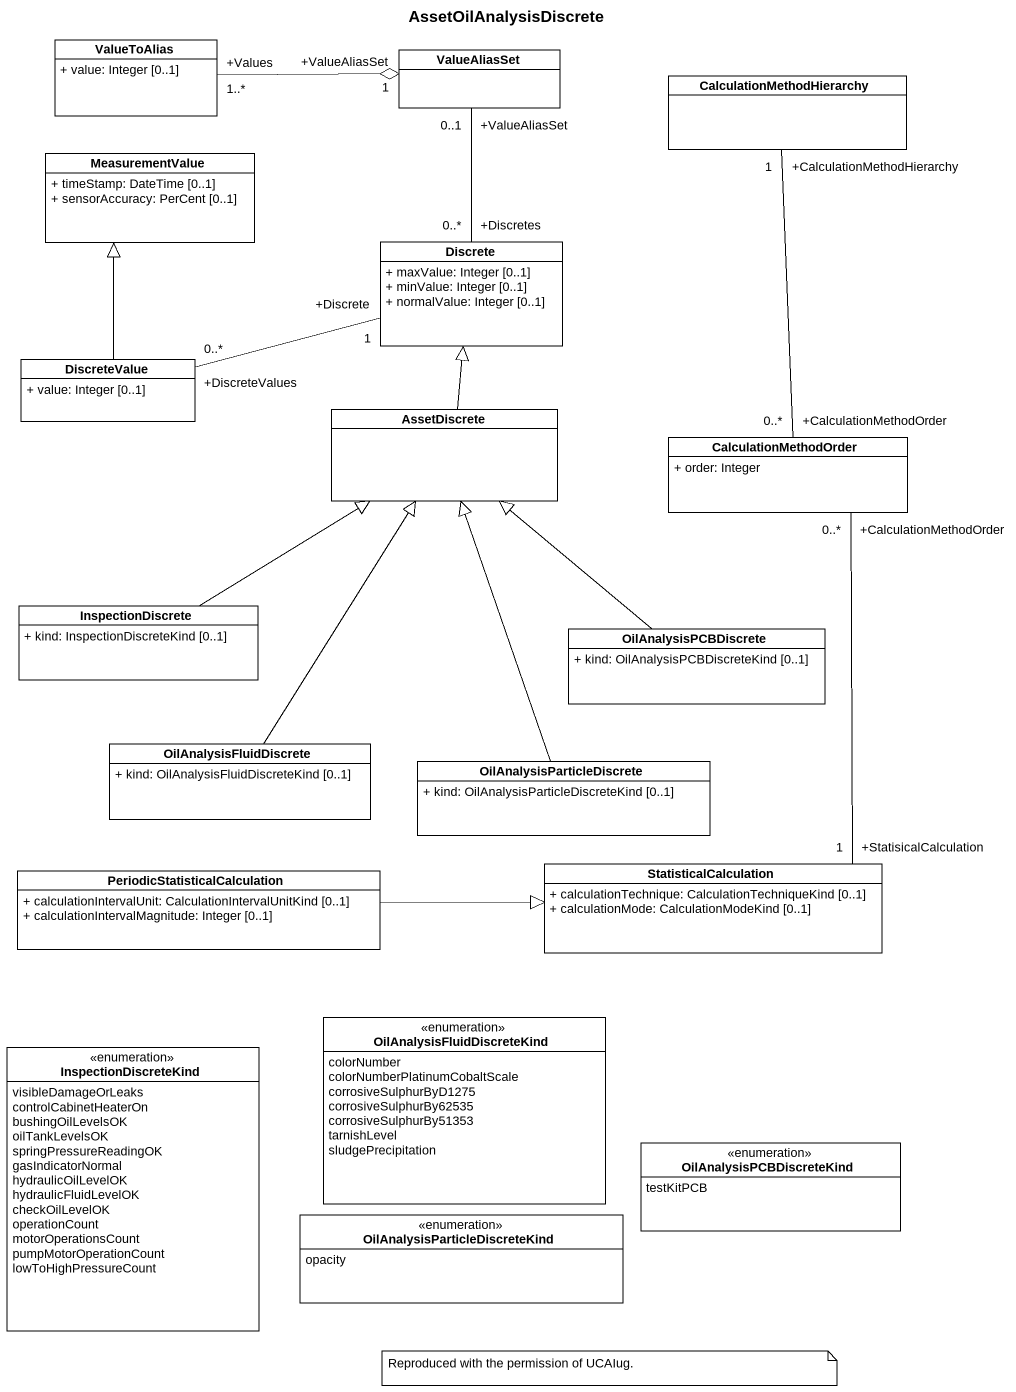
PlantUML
@startuml
title AssetOilAnalysisDiscrete
hide circle
hide empty members
skinparam classAttributeIconSize 0
class ValueToAlias {
  + value: Integer [0..1]
}
class ValueAliasSet
class CalculationMethodHierarchy
class MeasurementValue {
  + timeStamp: DateTime [0..1]
  + sensorAccuracy: PerCent [0..1]
}
class Discrete {
  + maxValue: Integer [0..1]
  + minValue: Integer [0..1]
  + normalValue: Integer [0..1]
}
class DiscreteValue {
  + value: Integer [0..1]
}
class AssetDiscrete
class CalculationMethodOrder {
  + order: Integer
}
class InspectionDiscrete {
  + kind: InspectionDiscreteKind [0..1]
}
class OilAnalysisPCBDiscrete {
  + kind: OilAnalysisPCBDiscreteKind [0..1]
}
class OilAnalysisFluidDiscrete {
  + kind: OilAnalysisFluidDiscreteKind [0..1]
}
class OilAnalysisParticleDiscrete {
  + kind: OilAnalysisParticleDiscreteKind [0..1]
}
class "PeriodicStatisticalCalculation" as PeriodicStatisticalCalculati {
  + calculationIntervalUnit: CalculationIntervalUnitKind [0..1]
  + calculationIntervalMagnitude: Integer [0..1]
}
class StatisticalCalculation {
  + calculationTechnique: CalculationTechniqueKind [0..1]
  + calculationMode: CalculationModeKind [0..1]
}
enum InspectionDiscreteKind {
  visibleDamageOrLeaks
  controlCabinetHeaterOn
  bushingOilLevelsOK
  oilTankLevelsOK
  springPressureReadingOK
  gasIndicatorNormal
  hydraulicOilLevelOK
  hydraulicFluidLevelOK
  checkOilLevelOK
  operationCount
  motorOperationsCount
  pumpMotorOperationCount
  lowToHighPressureCount
}
enum OilAnalysisFluidDiscreteKind {
  colorNumber
  colorNumberPlatinumCobaltScale
  corrosiveSulphurByD1275
  corrosiveSulphurBy62535
  corrosiveSulphurBy51353
  tarnishLevel
  sludgePrecipitation
}
enum OilAnalysisPCBDiscreteKind {
  testKitPCB
}
enum "OilAnalysisParticleDiscreteKind" as OilAnalysisParticleDiscreteK {
  opacity
}
ValueAliasSet "+ValueAliasSet\n1" o-left- "+Values\n1..*" ValueToAlias
ValueAliasSet "+ValueAliasSet\n0..1" -- "+Discretes\n0..*" Discrete
Discrete "+Discrete\n1" -left- "+DiscreteValues\n0..*" DiscreteValue
DiscreteValue -up-|> MeasurementValue
AssetDiscrete -up-|> Discrete
CalculationMethodOrder "+CalculationMethodOrder\n0..*" -up- "+CalculationMethodHierarchy\n1" CalculationMethodHierarchy
InspectionDiscrete -up-|> AssetDiscrete
OilAnalysisPCBDiscrete -up-|> AssetDiscrete
OilAnalysisFluidDiscrete -up-|> AssetDiscrete
OilAnalysisParticleDiscrete -up-|> AssetDiscrete
PeriodicStatisticalCalculati -right-|> StatisticalCalculation
StatisticalCalculation "+StatisicalCalculation\n1" -up- "+CalculationMethodOrder\n0..*" CalculationMethodOrder
note as N1
  Reproduced with the permission of UCAIug.
end note
@enduml
